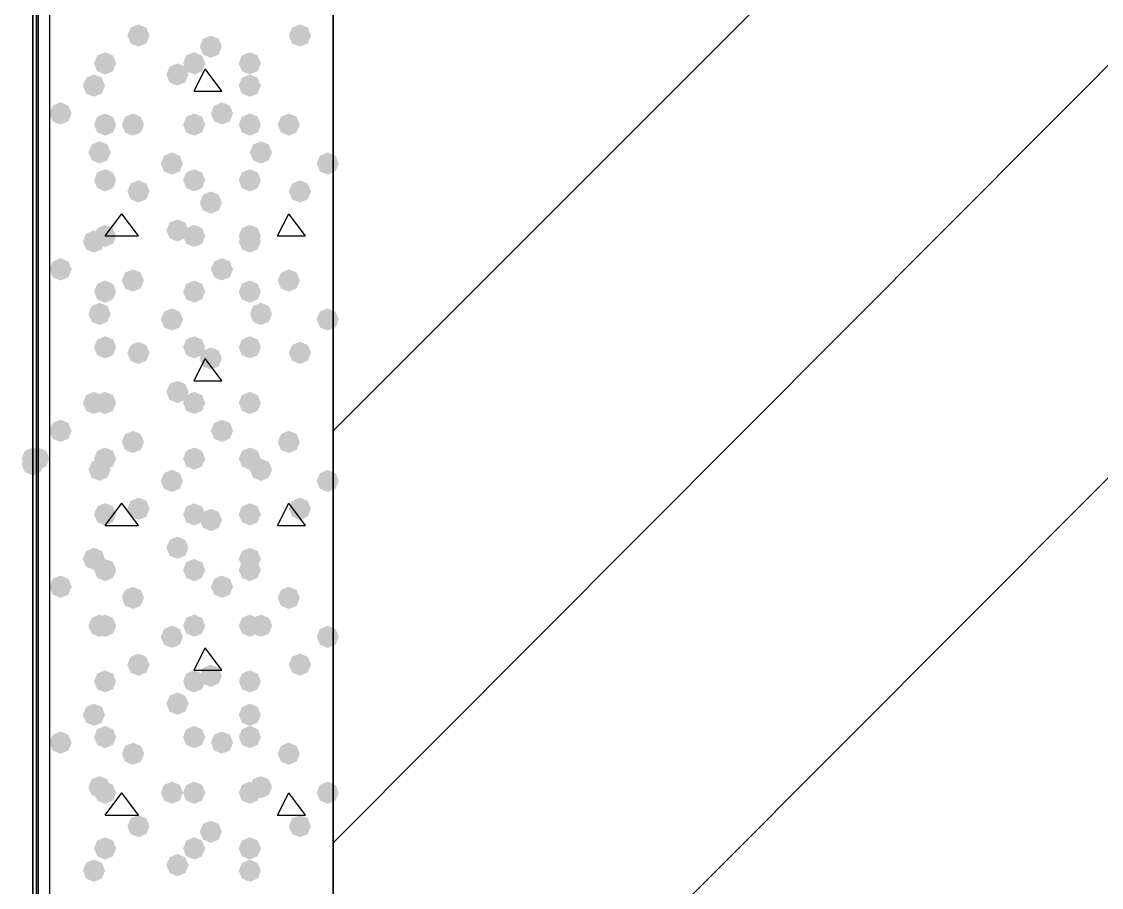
# Model space of a CAD drawing. Header units: millimetres. Extents: x 0 to 420, y 0 to 297.
# Drawn here: x 31.16 to 39.37, y 185.55 to 192.13 of the extents above; entities that cross this region are included whole.
import ezdxf

# ---------------------------------------------------------------- set-up
doc = ezdxf.new("R2010")
doc.units = ezdxf.units.MM
doc.layers.get('0').update_dxf_attribs({"linetype": 'CONTINUOUS'})

msp = doc.modelspace()

# ---------------------------------------------------------------- hatches: boundary and pattern name
at = {"true_color": 0x000007}
h = msp.add_hatch(color=0, dxfattribs=at)
h.paths.add_polyline_path([(31.284333, 243.755333), (31.284333, 100.160667)], flags=0)
h.paths.add_polyline_path([(31.284333, 100.160667), (31.284333, 243.755333)], flags=0)
at = {"true_color": 0x000008}
for points in [[(32.131, 192.024), (32.106129, 191.964204), (32.046333, 191.939333), (31.986537, 191.964204), (31.961667, 192.024), (31.986537, 192.083796), (32.046333, 192.108667), (32.106129, 192.083796)], [(33.358667, 192.024), (33.333796, 191.964204), (33.274, 191.939333), (33.214204, 191.964204), (33.189333, 192.024), (33.214204, 192.083796), (33.274, 192.108667), (33.333796, 192.083796)], [(32.681333, 191.939333), (32.656462, 191.879537), (32.596667, 191.854667), (32.536871, 191.879537), (32.512, 191.939333), (32.536871, 191.999129), (32.596667, 192.024), (32.656462, 191.999129)], [(31.877, 191.812333), (31.852129, 191.752537), (31.792333, 191.727667), (31.732538, 191.752537), (31.707667, 191.812333), (31.732537, 191.872129), (31.792333, 191.897), (31.852129, 191.872129)], [(32.554333, 191.812333), (32.529462, 191.752537), (32.469667, 191.727667), (32.409871, 191.752537), (32.385, 191.812333), (32.409871, 191.872129), (32.469667, 191.897), (32.529462, 191.872129)], [(32.977667, 191.812333), (32.952796, 191.752537), (32.893, 191.727667), (32.833204, 191.752537), (32.808333, 191.812333), (32.833204, 191.872129), (32.893, 191.897), (32.952796, 191.872129)], [(32.427333, 191.727667), (32.402463, 191.667871), (32.342667, 191.643), (32.282871, 191.667871), (32.258, 191.727667), (32.282871, 191.787462), (32.342667, 191.812333), (32.402462, 191.787463)], [(31.792333, 191.643), (31.767463, 191.583204), (31.707667, 191.558333), (31.647871, 191.583204), (31.623, 191.643), (31.647871, 191.702796), (31.707667, 191.727667), (31.767462, 191.702796)], [(32.977667, 191.643), (32.952796, 191.583204), (32.893, 191.558333), (32.833204, 191.583204), (32.808333, 191.643), (32.833204, 191.702796), (32.893, 191.727667), (32.952796, 191.702796)], [(31.538333, 191.431333), (31.513463, 191.371537), (31.453667, 191.346667), (31.393871, 191.371537), (31.369, 191.431333), (31.393871, 191.491129), (31.453667, 191.516), (31.513462, 191.491129)], [(32.766, 191.431333), (32.741129, 191.371537), (32.681333, 191.346667), (32.621537, 191.371537), (32.596667, 191.431333), (32.621537, 191.491129), (32.681333, 191.516), (32.741129, 191.491129)], [(31.877, 191.346667), (31.852129, 191.286871), (31.792333, 191.262), (31.732538, 191.286871), (31.707667, 191.346667), (31.732537, 191.406462), (31.792333, 191.431333), (31.852129, 191.406463)], [(32.088667, 191.346667), (32.063796, 191.286871), (32.004, 191.262), (31.944204, 191.286871), (31.919333, 191.346667), (31.944204, 191.406462), (32.004, 191.431333), (32.063796, 191.406463)], [(32.554333, 191.346667), (32.529462, 191.286871), (32.469667, 191.262), (32.409871, 191.286871), (32.385, 191.346667), (32.409871, 191.406462), (32.469667, 191.431333), (32.529462, 191.406463)], [(32.977667, 191.346667), (32.952796, 191.286871), (32.893, 191.262), (32.833204, 191.286871), (32.808333, 191.346667), (32.833204, 191.406462), (32.893, 191.431333), (32.952796, 191.406463)], [(33.274, 191.346667), (33.249129, 191.286871), (33.189333, 191.262), (33.129538, 191.286871), (33.104667, 191.346667), (33.129537, 191.406462), (33.189333, 191.431333), (33.249129, 191.406463)], [(31.834667, 191.135), (31.809796, 191.075204), (31.75, 191.050333), (31.690204, 191.075204), (31.665333, 191.135), (31.690204, 191.194796), (31.75, 191.219667), (31.809796, 191.194796)], [(33.062333, 191.135), (33.037463, 191.075204), (32.977667, 191.050333), (32.917871, 191.075204), (32.893, 191.135), (32.917871, 191.194796), (32.977667, 191.219667), (33.037462, 191.194796)], [(32.385, 191.050333), (32.360129, 190.990537), (32.300333, 190.965667), (32.240538, 190.990537), (32.215667, 191.050333), (32.240537, 191.110129), (32.300333, 191.135), (32.360129, 191.110129)], [(33.570333, 191.050333), (33.545463, 190.990537), (33.485667, 190.965667), (33.425871, 190.990537), (33.401, 191.050333), (33.425871, 191.110129), (33.485667, 191.135), (33.545462, 191.110129)], [(31.877, 190.923333), (31.852129, 190.863537), (31.792333, 190.838667), (31.732538, 190.863537), (31.707667, 190.923333), (31.732537, 190.983129), (31.792333, 191.008), (31.852129, 190.983129)], [(32.554333, 190.923333), (32.529462, 190.863537), (32.469667, 190.838667), (32.409871, 190.863537), (32.385, 190.923333), (32.409871, 190.983129), (32.469667, 191.008), (32.529462, 190.983129)], [(32.977667, 190.923333), (32.952796, 190.863537), (32.893, 190.838667), (32.833204, 190.863537), (32.808333, 190.923333), (32.833204, 190.983129), (32.893, 191.008), (32.952796, 190.983129)], [(32.131, 190.838667), (32.106129, 190.778871), (32.046333, 190.754), (31.986537, 190.778871), (31.961667, 190.838667), (31.986537, 190.898462), (32.046333, 190.923333), (32.106129, 190.898463)], [(33.358667, 190.838667), (33.333796, 190.778871), (33.274, 190.754), (33.214204, 190.778871), (33.189333, 190.838667), (33.214204, 190.898462), (33.274, 190.923333), (33.333796, 190.898463)], [(32.681333, 190.754), (32.656462, 190.694204), (32.596667, 190.669333), (32.536871, 190.694204), (32.512, 190.754), (32.536871, 190.813796), (32.596667, 190.838667), (32.656462, 190.813796)], [(32.427333, 190.542333), (32.402463, 190.482537), (32.342667, 190.457667), (32.282871, 190.482537), (32.258, 190.542333), (32.282871, 190.602129), (32.342667, 190.627), (32.402462, 190.602129)], [(31.792333, 190.457667), (31.767463, 190.397871), (31.707667, 190.373), (31.647871, 190.397871), (31.623, 190.457667), (31.647871, 190.517462), (31.707667, 190.542333), (31.767462, 190.517463)], [(31.877, 190.5), (31.852129, 190.440204), (31.792333, 190.415333), (31.732538, 190.440204), (31.707667, 190.5), (31.732537, 190.559796), (31.792333, 190.584667), (31.852129, 190.559796)], [(32.554333, 190.5), (32.529462, 190.440204), (32.469667, 190.415333), (32.409871, 190.440204), (32.385, 190.5), (32.409871, 190.559796), (32.469667, 190.584667), (32.529462, 190.559796)], [(32.977667, 190.5), (32.952796, 190.440204), (32.893, 190.415333), (32.833204, 190.440204), (32.808333, 190.5), (32.833204, 190.559796), (32.893, 190.584667), (32.952796, 190.559796)], [(32.977667, 190.457667), (32.952796, 190.397871), (32.893, 190.373), (32.833204, 190.397871), (32.808333, 190.457667), (32.833204, 190.517462), (32.893, 190.542333), (32.952796, 190.517463)], [(31.538333, 190.246), (31.513463, 190.186204), (31.453667, 190.161333), (31.393871, 190.186204), (31.369, 190.246), (31.393871, 190.305796), (31.453667, 190.330667), (31.513462, 190.305796)], [(32.766, 190.246), (32.741129, 190.186204), (32.681333, 190.161333), (32.621537, 190.186204), (32.596667, 190.246), (32.621537, 190.305796), (32.681333, 190.330667), (32.741129, 190.305796)], [(32.088667, 190.161333), (32.063796, 190.101537), (32.004, 190.076667), (31.944204, 190.101537), (31.919333, 190.161333), (31.944204, 190.221129), (32.004, 190.246), (32.063796, 190.221129)], [(33.274, 190.161333), (33.249129, 190.101537), (33.189333, 190.076667), (33.129538, 190.101537), (33.104667, 190.161333), (33.129537, 190.221129), (33.189333, 190.246), (33.249129, 190.221129)], [(31.877, 190.076667), (31.852129, 190.016871), (31.792333, 189.992), (31.732538, 190.016871), (31.707667, 190.076667), (31.732537, 190.136462), (31.792333, 190.161333), (31.852129, 190.136463)], [(32.554333, 190.076667), (32.529462, 190.016871), (32.469667, 189.992), (32.409871, 190.016871), (32.385, 190.076667), (32.409871, 190.136462), (32.469667, 190.161333), (32.529462, 190.136463)], [(32.977667, 190.076667), (32.952796, 190.016871), (32.893, 189.992), (32.833204, 190.016871), (32.808333, 190.076667), (32.833204, 190.136462), (32.893, 190.161333), (32.952796, 190.136463)], [(31.834667, 189.907333), (31.809796, 189.847537), (31.75, 189.822667), (31.690204, 189.847537), (31.665333, 189.907333), (31.690204, 189.967129), (31.75, 189.992), (31.809796, 189.967129)], [(33.062333, 189.907333), (33.037463, 189.847537), (32.977667, 189.822667), (32.917871, 189.847537), (32.893, 189.907333), (32.917871, 189.967129), (32.977667, 189.992), (33.037462, 189.967129)], [(32.385, 189.865), (32.360129, 189.805204), (32.300333, 189.780333), (32.240538, 189.805204), (32.215667, 189.865), (32.240537, 189.924796), (32.300333, 189.949667), (32.360129, 189.924796)], [(33.570333, 189.865), (33.545463, 189.805204), (33.485667, 189.780333), (33.425871, 189.805204), (33.401, 189.865), (33.425871, 189.924796), (33.485667, 189.949667), (33.545462, 189.924796)], [(31.877, 189.653333), (31.852129, 189.593537), (31.792333, 189.568667), (31.732538, 189.593537), (31.707667, 189.653333), (31.732537, 189.713129), (31.792333, 189.738), (31.852129, 189.713129)], [(32.554333, 189.653333), (32.529462, 189.593537), (32.469667, 189.568667), (32.409871, 189.593537), (32.385, 189.653333), (32.409871, 189.713129), (32.469667, 189.738), (32.529462, 189.713129)], [(32.977667, 189.653333), (32.952796, 189.593537), (32.893, 189.568667), (32.833204, 189.593537), (32.808333, 189.653333), (32.833204, 189.713129), (32.893, 189.738), (32.952796, 189.713129)], [(32.131, 189.611), (32.106129, 189.551204), (32.046333, 189.526333), (31.986537, 189.551204), (31.961667, 189.611), (31.986537, 189.670796), (32.046333, 189.695667), (32.106129, 189.670796)], [(32.681333, 189.568667), (32.656462, 189.508871), (32.596667, 189.484), (32.536871, 189.508871), (32.512, 189.568667), (32.536871, 189.628462), (32.596667, 189.653333), (32.656462, 189.628463)], [(33.358667, 189.611), (33.333796, 189.551204), (33.274, 189.526333), (33.214204, 189.551204), (33.189333, 189.611), (33.214204, 189.670796), (33.274, 189.695667), (33.333796, 189.670796)], [(32.427333, 189.314667), (32.402463, 189.254871), (32.342667, 189.23), (32.282871, 189.254871), (32.258, 189.314667), (32.282871, 189.374462), (32.342667, 189.399333), (32.402462, 189.374463)], [(31.792333, 189.23), (31.767463, 189.170204), (31.707667, 189.145333), (31.647871, 189.170204), (31.623, 189.23), (31.647871, 189.289796), (31.707667, 189.314667), (31.767462, 189.289796)], [(31.877, 189.23), (31.852129, 189.170204), (31.792333, 189.145333), (31.732538, 189.170204), (31.707667, 189.23), (31.732537, 189.289796), (31.792333, 189.314667), (31.852129, 189.289796)], [(32.554333, 189.23), (32.529462, 189.170204), (32.469667, 189.145333), (32.409871, 189.170204), (32.385, 189.23), (32.409871, 189.289796), (32.469667, 189.314667), (32.529462, 189.289796)], [(32.977667, 189.23), (32.952796, 189.170204), (32.893, 189.145333), (32.833204, 189.170204), (32.808333, 189.23), (32.833204, 189.289796), (32.893, 189.314667), (32.952796, 189.289796)], [(32.977667, 189.23), (32.952796, 189.170204), (32.893, 189.145333), (32.833204, 189.170204), (32.808333, 189.23), (32.833204, 189.289796), (32.893, 189.314667), (32.952796, 189.289796)], [(31.538333, 189.018333), (31.513463, 188.958537), (31.453667, 188.933667), (31.393871, 188.958537), (31.369, 189.018333), (31.393871, 189.078129), (31.453667, 189.103), (31.513462, 189.078129)], [(32.766, 189.018333), (32.741129, 188.958537), (32.681333, 188.933667), (32.621537, 188.958537), (32.596667, 189.018333), (32.621537, 189.078129), (32.681333, 189.103), (32.741129, 189.078129)], [(32.088667, 188.933667), (32.063796, 188.873871), (32.004, 188.849), (31.944204, 188.873871), (31.919333, 188.933667), (31.944204, 188.993462), (32.004, 189.018333), (32.063796, 188.993463)], [(33.274, 188.933667), (33.249129, 188.873871), (33.189333, 188.849), (33.129538, 188.873871), (33.104667, 188.933667), (33.129537, 188.993462), (33.189333, 189.018333), (33.249129, 188.993463)], [(31.877, 188.806667), (31.852129, 188.746871), (31.792333, 188.722), (31.732538, 188.746871), (31.707667, 188.806667), (31.732537, 188.866462), (31.792333, 188.891333), (31.852129, 188.866463)], [(32.554333, 188.806667), (32.529462, 188.746871), (32.469667, 188.722), (32.409871, 188.746871), (32.385, 188.806667), (32.409871, 188.866462), (32.469667, 188.891333), (32.529462, 188.866463)], [(32.977667, 188.806667), (32.952796, 188.746871), (32.893, 188.722), (32.833204, 188.746871), (32.808333, 188.806667), (32.833204, 188.866462), (32.893, 188.891333), (32.952796, 188.866463)], [(31.834667, 188.722), (31.809796, 188.662204), (31.75, 188.637333), (31.690204, 188.662204), (31.665333, 188.722), (31.690204, 188.781796), (31.75, 188.806667), (31.809796, 188.781796)], [(33.062333, 188.722), (33.037463, 188.662204), (32.977667, 188.637333), (32.917871, 188.662204), (32.893, 188.722), (32.917871, 188.781796), (32.977667, 188.806667), (33.037462, 188.781796)], [(32.385, 188.637333), (32.360129, 188.577537), (32.300333, 188.552667), (32.240538, 188.577537), (32.215667, 188.637333), (32.240537, 188.697129), (32.300333, 188.722), (32.360129, 188.697129)], [(33.570333, 188.637333), (33.545463, 188.577537), (33.485667, 188.552667), (33.425871, 188.577537), (33.401, 188.637333), (33.425871, 188.697129), (33.485667, 188.722), (33.545462, 188.697129)], [(32.131, 188.425667), (32.106129, 188.365871), (32.046333, 188.341), (31.986537, 188.365871), (31.961667, 188.425667), (31.986537, 188.485462), (32.046333, 188.510333), (32.106129, 188.485463)], [(33.358667, 188.425667), (33.333796, 188.365871), (33.274, 188.341), (33.214204, 188.365871), (33.189333, 188.425667), (33.214204, 188.485462), (33.274, 188.510333), (33.333796, 188.485463)], [(31.877, 188.383333), (31.852129, 188.323537), (31.792333, 188.298667), (31.732538, 188.323537), (31.707667, 188.383333), (31.732537, 188.443129), (31.792333, 188.468), (31.852129, 188.443129)], [(32.554333, 188.383333), (32.529462, 188.323537), (32.469667, 188.298667), (32.409871, 188.323537), (32.385, 188.383333), (32.409871, 188.443129), (32.469667, 188.468), (32.529462, 188.443129)], [(32.681333, 188.341), (32.656462, 188.281204), (32.596667, 188.256333), (32.536871, 188.281204), (32.512, 188.341), (32.536871, 188.400796), (32.596667, 188.425667), (32.656462, 188.400796)], [(32.977667, 188.383333), (32.952796, 188.323537), (32.893, 188.298667), (32.833204, 188.323537), (32.808333, 188.383333), (32.833204, 188.443129), (32.893, 188.468), (32.952796, 188.443129)], [(32.427333, 188.129333), (32.402463, 188.069537), (32.342667, 188.044667), (32.282871, 188.069537), (32.258, 188.129333), (32.282871, 188.189129), (32.342667, 188.214), (32.402462, 188.189129)], [(31.792333, 188.044667), (31.767463, 187.984871), (31.707667, 187.96), (31.647871, 187.984871), (31.623, 188.044667), (31.647871, 188.104462), (31.707667, 188.129333), (31.767462, 188.104463)], [(32.977667, 188.044667), (32.952796, 187.984871), (32.893, 187.96), (32.833204, 187.984871), (32.808333, 188.044667), (32.833204, 188.104462), (32.893, 188.129333), (32.952796, 188.104463)], [(31.877, 187.96), (31.852129, 187.900204), (31.792333, 187.875333), (31.732538, 187.900204), (31.707667, 187.96), (31.732537, 188.019796), (31.792333, 188.044667), (31.852129, 188.019796)], [(32.554333, 187.96), (32.529462, 187.900204), (32.469667, 187.875333), (32.409871, 187.900204), (32.385, 187.96), (32.409871, 188.019796), (32.469667, 188.044667), (32.529462, 188.019796)], [(32.977667, 187.96), (32.952796, 187.900204), (32.893, 187.875333), (32.833204, 187.900204), (32.808333, 187.96), (32.833204, 188.019796), (32.893, 188.044667), (32.952796, 188.019796)], [(31.538333, 187.833), (31.513463, 187.773204), (31.453667, 187.748333), (31.393871, 187.773204), (31.369, 187.833), (31.393871, 187.892796), (31.453667, 187.917667), (31.513462, 187.892796)], [(32.766, 187.833), (32.741129, 187.773204), (32.681333, 187.748333), (32.621537, 187.773204), (32.596667, 187.833), (32.621537, 187.892796), (32.681333, 187.917667), (32.741129, 187.892796)], [(32.088667, 187.748333), (32.063796, 187.688538), (32.004, 187.663667), (31.944204, 187.688538), (31.919333, 187.748333), (31.944204, 187.808129), (32.004, 187.833), (32.063796, 187.808129)], [(33.274, 187.748333), (33.249129, 187.688538), (33.189333, 187.663667), (33.129538, 187.688538), (33.104667, 187.748333), (33.129537, 187.808129), (33.189333, 187.833), (33.249129, 187.808129)], [(31.834667, 187.536667), (31.809796, 187.476871), (31.75, 187.452), (31.690204, 187.476871), (31.665333, 187.536667), (31.690204, 187.596462), (31.75, 187.621333), (31.809796, 187.596463)], [(31.877, 187.536667), (31.852129, 187.476871), (31.792333, 187.452), (31.732538, 187.476871), (31.707667, 187.536667), (31.732537, 187.596462), (31.792333, 187.621333), (31.852129, 187.596463)], [(32.554333, 187.536667), (32.529462, 187.476871), (32.469667, 187.452), (32.409871, 187.476871), (32.385, 187.536667), (32.409871, 187.596462), (32.469667, 187.621333), (32.529462, 187.596463)], [(32.977667, 187.536667), (32.952796, 187.476871), (32.893, 187.452), (32.833204, 187.476871), (32.808333, 187.536667), (32.833204, 187.596462), (32.893, 187.621333), (32.952796, 187.596463)], [(33.062333, 187.536667), (33.037463, 187.476871), (32.977667, 187.452), (32.917871, 187.476871), (32.893, 187.536667), (32.917871, 187.596462), (32.977667, 187.621333), (33.037462, 187.596463)], [(32.385, 187.452), (32.360129, 187.392204), (32.300333, 187.367333), (32.240538, 187.392204), (32.215667, 187.452), (32.240537, 187.511796), (32.300333, 187.536667), (32.360129, 187.511796)], [(33.570333, 187.452), (33.545463, 187.392204), (33.485667, 187.367333), (33.425871, 187.392204), (33.401, 187.452), (33.425871, 187.511796), (33.485667, 187.536667), (33.545462, 187.511796)], [(32.131, 187.240333), (32.106129, 187.180537), (32.046333, 187.155667), (31.986537, 187.180537), (31.961667, 187.240333), (31.986537, 187.300129), (32.046333, 187.325), (32.106129, 187.300129)], [(33.358667, 187.240333), (33.333796, 187.180537), (33.274, 187.155667), (33.214204, 187.180537), (33.189333, 187.240333), (33.214204, 187.300129), (33.274, 187.325), (33.333796, 187.300129)], [(31.877, 187.113333), (31.852129, 187.053537), (31.792333, 187.028667), (31.732538, 187.053537), (31.707667, 187.113333), (31.732537, 187.173129), (31.792333, 187.198), (31.852129, 187.173129)], [(32.554333, 187.113333), (32.529462, 187.053537), (32.469667, 187.028667), (32.409871, 187.053537), (32.385, 187.113333), (32.409871, 187.173129), (32.469667, 187.198), (32.529462, 187.173129)], [(32.681333, 187.155667), (32.656462, 187.095871), (32.596667, 187.071), (32.536871, 187.095871), (32.512, 187.155667), (32.536871, 187.215462), (32.596667, 187.240333), (32.656462, 187.215463)], [(32.977667, 187.113333), (32.952796, 187.053537), (32.893, 187.028667), (32.833204, 187.053537), (32.808333, 187.113333), (32.833204, 187.173129), (32.893, 187.198), (32.952796, 187.173129)], [(32.427333, 186.944), (32.402463, 186.884204), (32.342667, 186.859333), (32.282871, 186.884204), (32.258, 186.944), (32.282871, 187.003796), (32.342667, 187.028667), (32.402462, 187.003796)], [(31.792333, 186.859333), (31.767463, 186.799537), (31.707667, 186.774667), (31.647871, 186.799537), (31.623, 186.859333), (31.647871, 186.919129), (31.707667, 186.944), (31.767462, 186.919129)], [(32.977667, 186.859333), (32.952796, 186.799537), (32.893, 186.774667), (32.833204, 186.799537), (32.808333, 186.859333), (32.833204, 186.919129), (32.893, 186.944), (32.952796, 186.919129)], [(31.877, 186.69), (31.852129, 186.630204), (31.792333, 186.605333), (31.732538, 186.630204), (31.707667, 186.69), (31.732537, 186.749796), (31.792333, 186.774667), (31.852129, 186.749796)], [(32.554333, 186.69), (32.529462, 186.630204), (32.469667, 186.605333), (32.409871, 186.630204), (32.385, 186.69), (32.409871, 186.749796), (32.469667, 186.774667), (32.529462, 186.749796)], [(32.977667, 186.69), (32.952796, 186.630204), (32.893, 186.605333), (32.833204, 186.630204), (32.808333, 186.69), (32.833204, 186.749796), (32.893, 186.774667), (32.952796, 186.749796)], [(31.538333, 186.647667), (31.513463, 186.587871), (31.453667, 186.563), (31.393871, 186.587871), (31.369, 186.647667), (31.393871, 186.707462), (31.453667, 186.732333), (31.513462, 186.707463)], [(32.766, 186.647667), (32.741129, 186.587871), (32.681333, 186.563), (32.621537, 186.587871), (32.596667, 186.647667), (32.621537, 186.707462), (32.681333, 186.732333), (32.741129, 186.707463)], [(32.088667, 186.563), (32.063796, 186.503204), (32.004, 186.478333), (31.944204, 186.503204), (31.919333, 186.563), (31.944204, 186.622796), (32.004, 186.647667), (32.063796, 186.622796)], [(33.274, 186.563), (33.249129, 186.503204), (33.189333, 186.478333), (33.129538, 186.503204), (33.104667, 186.563), (33.129537, 186.622796), (33.189333, 186.647667), (33.249129, 186.622796)], [(31.834667, 186.309), (31.809796, 186.249204), (31.75, 186.224333), (31.690204, 186.249204), (31.665333, 186.309), (31.690204, 186.368796), (31.75, 186.393667), (31.809796, 186.368796)], [(31.877, 186.266667), (31.852129, 186.206871), (31.792333, 186.182), (31.732538, 186.206871), (31.707667, 186.266667), (31.732537, 186.326462), (31.792333, 186.351333), (31.852129, 186.326463)], [(32.385, 186.266667), (32.360129, 186.206871), (32.300333, 186.182), (32.240538, 186.206871), (32.215667, 186.266667), (32.240537, 186.326462), (32.300333, 186.351333), (32.360129, 186.326463)], [(32.554333, 186.266667), (32.529462, 186.206871), (32.469667, 186.182), (32.409871, 186.206871), (32.385, 186.266667), (32.409871, 186.326462), (32.469667, 186.351333), (32.529462, 186.326463)], [(32.977667, 186.266667), (32.952796, 186.206871), (32.893, 186.182), (32.833204, 186.206871), (32.808333, 186.266667), (32.833204, 186.326462), (32.893, 186.351333), (32.952796, 186.326463)], [(33.062333, 186.309), (33.037463, 186.249204), (32.977667, 186.224333), (32.917871, 186.249204), (32.893, 186.309), (32.917871, 186.368796), (32.977667, 186.393667), (33.037462, 186.368796)], [(33.570333, 186.266667), (33.545463, 186.206871), (33.485667, 186.182), (33.425871, 186.206871), (33.401, 186.266667), (33.425871, 186.326462), (33.485667, 186.351333), (33.545462, 186.326463)], [(32.131, 186.012667), (32.106129, 185.952871), (32.046333, 185.928), (31.986537, 185.952871), (31.961667, 186.012667), (31.986537, 186.072462), (32.046333, 186.097333), (32.106129, 186.072463)], [(32.681333, 185.970333), (32.656462, 185.910537), (32.596667, 185.885667), (32.536871, 185.910537), (32.512, 185.970333), (32.536871, 186.030129), (32.596667, 186.055), (32.656462, 186.030129)], [(33.358667, 186.012667), (33.333796, 185.952871), (33.274, 185.928), (33.214204, 185.952871), (33.189333, 186.012667), (33.214204, 186.072462), (33.274, 186.097333), (33.333796, 186.072463)], [(31.877, 185.843333), (31.852129, 185.783537), (31.792333, 185.758667), (31.732538, 185.783537), (31.707667, 185.843333), (31.732537, 185.903129), (31.792333, 185.928), (31.852129, 185.903129)], [(32.554333, 185.843333), (32.529462, 185.783537), (32.469667, 185.758667), (32.409871, 185.783537), (32.385, 185.843333), (32.409871, 185.903129), (32.469667, 185.928), (32.529462, 185.903129)], [(32.977667, 185.843333), (32.952796, 185.783537), (32.893, 185.758667), (32.833204, 185.783537), (32.808333, 185.843333), (32.833204, 185.903129), (32.893, 185.928), (32.952796, 185.903129)], [(32.427333, 185.716333), (32.402463, 185.656537), (32.342667, 185.631667), (32.282871, 185.656537), (32.258, 185.716333), (32.282871, 185.776129), (32.342667, 185.801), (32.402462, 185.776129)], [(31.792333, 185.674), (31.767463, 185.614204), (31.707667, 185.589333), (31.647871, 185.614204), (31.623, 185.674), (31.647871, 185.733796), (31.707667, 185.758667), (31.767462, 185.733796)], [(32.977667, 185.674), (32.952796, 185.614204), (32.893, 185.589333), (32.833204, 185.614204), (32.808333, 185.674), (32.833204, 185.733796), (32.893, 185.758667), (32.952796, 185.733796)]]:
    msp.add_hatch(color=0, dxfattribs=at).paths.add_polyline_path(points, flags=0)
at = {"true_color": 0x0000fe}
for points in [[(31.326667, 188.806667), (31.301796, 188.746871), (31.242, 188.722), (31.182204, 188.746871), (31.157333, 188.806667), (31.182204, 188.866462), (31.242, 188.891333), (31.301796, 188.866463)], [(31.326667, 188.806667), (31.301796, 188.746871), (31.242, 188.722), (31.182204, 188.746871), (31.157333, 188.806667), (31.182204, 188.866462), (31.242, 188.891333), (31.301796, 188.866463)], [(31.326667, 188.764333), (31.301796, 188.704537), (31.242, 188.679667), (31.182204, 188.704537), (31.157333, 188.764333), (31.182204, 188.824129), (31.242, 188.849), (31.301796, 188.824129)], [(31.369, 188.806667), (31.344129, 188.746871), (31.284333, 188.722), (31.224538, 188.746871), (31.199667, 188.806667), (31.224537, 188.866462), (31.284333, 188.891333), (31.344129, 188.866463)]]:
    msp.add_hatch(color=0, dxfattribs=at).paths.add_polyline_path(points, flags=0)

# ---------------------------------------------------------------- linework, layer by layer
at = {"color": 0, "true_color": 0x000007}
for points in [[(31.242, 100.118333), (31.242, 243.755333)], [(31.242, 100.118333), (31.284333, 100.118333), (31.284333, 243.755333)], [(31.284333, 243.755333), (31.284333, 100.160667)], [(31.284333, 100.160667), (31.284333, 243.755333)], [(31.369, 201.252667), (31.369, 177.927), (379.603, 177.927), (379.603, 201.252667), (217.17, 201.252667), (217.17, 222.461667), (193.844333, 222.461667), (193.844333, 201.252667)], [(31.369, 201.252667), (31.369, 177.927), (379.603, 177.927), (379.603, 201.252667), (217.17, 201.252667), (217.17, 222.461667), (193.844333, 222.461667), (193.844333, 201.252667)], [(33.528002, 199.135999), (195.961001, 199.135999), (195.961001, 220.344999), (215.053334, 220.344999), (215.053334, 199.135999), (377.486334, 199.135999), (377.486334, 180.085999), (33.528002, 180.085999)]]:
    msp.add_lwpolyline(points, close=True, dxfattribs=at)
for points in [[(31.242, 100.118333), (31.242, 243.755333)], [(31.242, 243.755333), (31.242, 100.118333)], [(31.284333, 243.755333), (31.284333, 100.160667), (31.284333, 100.118333)], [(31.284333, 100.160667), (31.284333, 243.755333)], [(31.369, 199.136), (31.369, 180.086)], [(33.528, 180.086), (33.528, 199.136)]]:
    msp.add_lwpolyline(points, dxfattribs=at)
at = {"color": 0, "true_color": 0x0000fd}
msp.add_lwpolyline([(33.528, 180.086), (377.486333, 180.086), (377.486333, 199.136), (215.053333, 199.136), (215.053333, 220.345), (195.961, 220.345), (195.961, 199.136), (33.528, 199.136)], close=True, dxfattribs=at)
at = {"color": 0, "true_color": 0x000002}
for points in [[(33.528, 189.018333), (43.645667, 199.136)], [(33.528, 185.885667), (46.736, 199.136)], [(33.528, 182.753), (49.868667, 199.136)]]:
    msp.add_lwpolyline(points, dxfattribs=at)
at = {"color": 0, "true_color": 0x000008}
for points in [[(32.469667, 191.600667), (32.554333, 191.77)], [(32.681333, 191.600667), (32.554333, 191.77)], [(32.469667, 191.600667), (32.681333, 191.600667)], [(31.792333, 190.5), (31.919333, 190.669333)], [(32.046333, 190.5), (31.919333, 190.669333)], [(33.104667, 190.5), (33.189333, 190.669333)], [(33.316333, 190.5), (33.189333, 190.669333)], [(31.792333, 190.5), (32.046333, 190.5)], [(33.104667, 190.5), (33.316333, 190.5)], [(32.469667, 189.399333), (32.554333, 189.568667)], [(32.681333, 189.399333), (32.554333, 189.568667)], [(32.469667, 189.399333), (32.681333, 189.399333)], [(31.792333, 188.298667), (31.919333, 188.468)], [(32.046333, 188.298667), (31.919333, 188.468)], [(33.104667, 188.298667), (33.189333, 188.468)], [(33.316333, 188.298667), (33.189333, 188.468)], [(31.792333, 188.298667), (32.046333, 188.298667)], [(33.104667, 188.298667), (33.316333, 188.298667)], [(32.469667, 187.198), (32.554333, 187.367333)], [(32.681333, 187.198), (32.554333, 187.367333)], [(32.469667, 187.198), (32.681333, 187.198)], [(31.792333, 186.097333), (31.919333, 186.266667)], [(32.046333, 186.097333), (31.919333, 186.266667)], [(33.104667, 186.097333), (33.189333, 186.266667)], [(33.316333, 186.097333), (33.189333, 186.266667)], [(31.792333, 186.097333), (32.046333, 186.097333)], [(33.104667, 186.097333), (33.316333, 186.097333)]]:
    msp.add_lwpolyline(points, dxfattribs=at)

doc.saveas('drawing.dxf')
